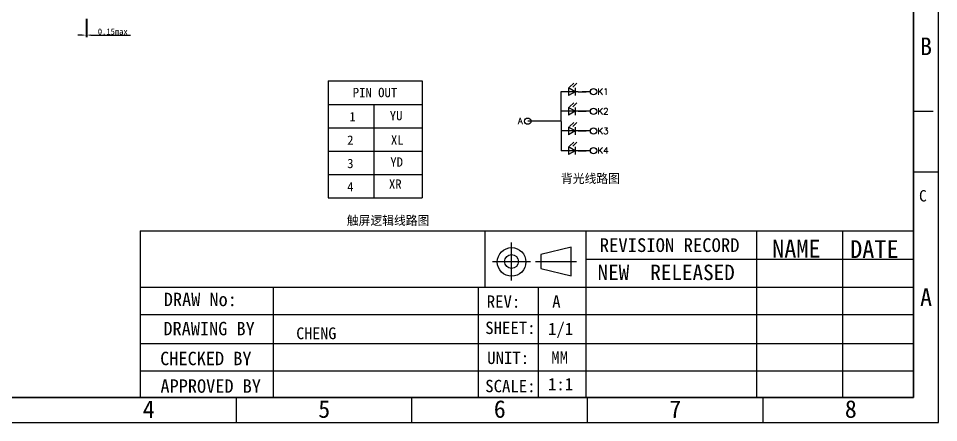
# Model space of a CAD drawing. Header units: millimetres. Extents: x 958 to 1294, y 45 to 284.
# Drawn here: x 1074.1 to 1294.1, y 44.6 to 141.2 of the extents above; entities that cross this region are included whole.
import ezdxf
from ezdxf.enums import TextEntityAlignment as Align

# ---------------------------------------------------------------- set-up
doc = ezdxf.new("R2010")
doc.units = ezdxf.units.MM
for name, color, linetype in [('dim', 3, 'Continuous'), ('TAPE A', 2, 'Continuous'), ('TOP', 1, 'Continuous')]:
    doc.layers.add(name, color=color, linetype=linetype)
doc.styles.add('RD', font='romand.shx')
doc.styles.add('STYLE1', font='SIMFANG.TTF')

msp = doc.modelspace()

# ---------------------------------------------------------------- linework, layer by layer
at = {"color": 0}
for p, q in [((1294.12, 44.65), (1294.12, 284.44)), ((1288.12, 278.45), (1288.12, 50.64)), ((1288.12, 50.64), (1288.12, 278.45)), ((1288.12, 269.7), (1288.12, 119.82)), ((1203.83, 123.74), (1203.87, 109.63)), ((1207.21, 123.74), (1205.6, 124.68)), ((1205.6, 124.68), (1205.6, 122.81)), ((1207.21, 123.74), (1205.6, 122.81)), ((1207.21, 124.68), (1207.21, 122.81)), ((1207.96, 123.74), (1209.88, 123.74)), ((1210.87, 123.74), (1208.94, 123.74)), ((1210.4, 119.04), (1203.87, 119.04)), ((1207.21, 119.04), (1205.6, 119.97)), ((1205.6, 119.97), (1205.6, 118.11)), ((1207.21, 119.04), (1205.6, 118.11)), ((1207.21, 119.97), (1207.21, 118.11)), ((1207.96, 119.04), (1209.88, 119.04)), ((1210.87, 119.04), (1208.94, 119.04)), ((1203.86, 116.69), (1195.9, 116.69)), ((1207.21, 114.34), (1205.6, 115.27)), ((1205.6, 115.27), (1205.6, 113.4)), ((1207.21, 115.27), (1207.21, 113.4)), ((1210.4, 114.34), (1203.87, 114.34)), ((1207.21, 114.34), (1205.6, 113.4)), ((1207.96, 114.34), (1209.88, 114.34)), ((1210.87, 114.34), (1208.94, 114.34)), ((1205.6, 110.57), (1205.6, 108.7)), ((1207.21, 109.63), (1205.6, 110.57)), ((1207.21, 110.57), (1207.21, 108.7)), ((1210.4, 109.63), (1203.87, 109.63)), ((1207.21, 109.63), (1205.6, 108.7)), ((1207.96, 109.63), (1209.88, 109.63)), ((1210.87, 109.63), (1208.94, 109.63)), ((1288.12, 104.6), (1294.12, 104.6)), ((1288.12, 104.6), (1294.12, 104.6)), ((1103.26, 90.45), (1288.12, 90.45)), ((1103.26, 90.45), (1103.26, 50.64)), ((1185.62, 90.45), (1185.62, 77)), ((1192.03, 78.59), (1192.03, 87.7)), ((1206.29, 86.56), (1199.02, 84.8)), ((1206.29, 79.72), (1206.29, 86.56)), ((1199.02, 84.8), (1199.02, 81.48)), ((1209.75, 83.72), (1288.12, 83.72)), ((1187.48, 83.14), (1196.59, 83.14)), ((1197.72, 83.14), (1207.53, 83.14)), ((1199.02, 81.48), (1206.29, 79.72)), ((1103.26, 77), (1288.12, 77)), ((1135.04, 77), (1135.04, 50.64)), ((1184.03, 77), (1184.03, 50.64)), ((1288.12, 50.64), (964.4, 50.64)), ((964.4, 50.64), (1288.12, 50.64)), ((1126.26, 44.65), (1126.26, 50.64)), ((1168.22, 44.65), (1168.22, 50.64)), ((1210.19, 44.65), (1210.19, 50.64)), ((1252.15, 44.65), (1252.15, 50.64)), ((958.41, 44.65), (1294.12, 44.65))]:
    msp.add_line(p, q, dxfattribs=at)
at = {"color": 0, "linetype": 'Continuous'}
for p, q in [((1288.12, 119.11), (1292.85, 119.11)), ((1209.75, 90.45), (1209.75, 50.64)), ((1250.58, 90.45), (1250.58, 50.64)), ((1271.15, 90.45), (1271.15, 50.64)), ((1288.12, 90.45), (1288.12, 50.64)), ((1198.38, 77), (1198.38, 50.64)), ((1103.26, 70.47), (1288.12, 70.47)), ((1103.26, 63.57), (1288.12, 63.57)), ((1103.26, 57), (1288.12, 57))]:
    msp.add_line(p, q, dxfattribs=at)
at = {"color": 0}
for points in [[(1206.88, 125.81), (1205.87, 124.8)], [(1207.66, 125.8), (1206.65, 124.79)], [(1206.88, 121.1), (1205.87, 120.09)], [(1207.66, 121.1), (1206.65, 120.09)], [(1206.88, 116.4), (1205.87, 115.39)], [(1207.66, 116.39), (1206.65, 115.38)], [(1206.88, 111.7), (1205.87, 110.69)], [(1207.66, 111.69), (1206.65, 110.68)]]:
    msp.add_lwpolyline(points, dxfattribs=at)
for centre, radius in [((1192.03, 83.05), 3.42), ((1192.03, 83.14), 1.66)]:
    msp.add_circle(centre, radius, dxfattribs=at)
at = {"layer": 'dim', "color": 0}
for p, q in [((1090.32, 141.15), (1090.32, 136.76)), ((1090.47, 141.15), (1090.47, 136.76)), ((1089.32, 137.26), (1088.32, 137.26)), ((1091.47, 137.26), (1100.9, 137.26)), ((1148.19, 126.3), (1148.19, 98.37)), ((1148.19, 126.3), (1170.69, 126.3)), ((1170.69, 126.3), (1170.69, 98.37)), ((1207.96, 123.74), (1203.83, 123.74)), ((1148.19, 120.71), (1170.69, 120.71)), ((1159.08, 120.71), (1159.08, 98.37)), ((1148.19, 115.13), (1170.69, 115.13)), ((1148.19, 109.54), (1170.69, 109.54)), ((1148.19, 103.96), (1170.69, 103.96)), ((1148.19, 98.37), (1170.69, 98.37))]:
    msp.add_line(p, q, dxfattribs=at)
for points in [[(1089.32, 137.42), (1089.32, 137.09), (1090.32, 137.26)], [(1091.47, 137.42), (1091.47, 137.09), (1090.47, 137.26)]]:
    msp.add_solid(points, dxfattribs=at)
at = {"layer": 'TOP', "color": 0, "linetype": 'Continuous'}
for centre in [(1211.62, 123.74), (1211.62, 119.04), (1195.9, 116.69), (1211.62, 114.34), (1211.62, 109.63)]:
    msp.add_circle(centre, 0.752, dxfattribs=at)

# ---------------------------------------------------------------- texts
at = {"color": 0, "style": 'STYLE1'}
for s, p in [('B', (1291.12, 134.57)), ('A', (1291.12, 74.62)), ('4', (1105.28, 47.86)), ('5', (1147.24, 47.86)), ('6', (1189.21, 47.86)), ('7', (1231.17, 47.86)), ('8', (1273.13, 47.86))]:
    msp.add_text(s, height=4.2, dxfattribs=at).set_placement(p, align=Align.MIDDLE)
at = {"color": 0, "style": 'RD'}
for s, height, p in [('K1', 1.498, (1212.58, 123.02)), ('K2', 1.498, (1212.58, 118.32)), ('A', 1.5, (1193.51, 116.01)), ('K3', 1.498, (1212.58, 113.62)), ('K4', 1.498, (1212.58, 108.93))]:
    msp.add_text(s, height=height, dxfattribs=at).set_placement(p)
at = {"layer": 'dim', "color": 0}
for s, height, p in [('PIN OUT', 2.234, (1154.05, 122.42)), ('1', 2.23, (1153.25, 116.64)), ('YU', 2.234, (1162.9, 116.91)), ('2', 2.23, (1152.72, 111.05)), ('XL', 2.234, (1163.18, 111.09)), ('YD', 2.234, (1163.03, 105.81)), ('3', 2.23, (1152.72, 105.47)), ('4', 2.23, (1152.72, 99.88)), ('XR', 2.234, (1162.71, 100.53))]:
    msp.add_text(s, height=height, dxfattribs=at).set_placement(p)
at = {"layer": 'dim', "color": 0, "insert": (1096.69, 138.1), "char_height": 1.5, "attachment_point": 5}
msp.add_mtext('\\A1;0.15max', dxfattribs=at)
at = {"layer": 'TAPE A', "color": 0}
for s, height, p in [('背光线路图', 2.167, (1203.84, 101.91)), ('C', 2.72, (1289.44, 97.5)), ('触屏逻辑线路图', 2.167, (1152.65, 91.89)), ('REVISION RECORD', 3.275, (1213.1, 85.42)), ('NAME', 4.258, (1254.32, 84.09)), ('DATE', 4.258, (1272.97, 83.98)), ('NEW  RELEASED', 3.7092, (1212.58, 78.69)), ('DRAW No:', 3.211, (1108.88, 72.48)), ('REV:', 2.948, (1186.09, 72.1)), ('A', 2.95, (1201.74, 72.1)), ('DRAWING BY', 3.211, (1108.79, 65.51)), ('SHEET:', 2.948, (1185.73, 65.82)), ('1/1', 2.948, (1200.73, 65.56)), ('CHENG', 2.815, (1140.55, 64.58)), ('CHECKED BY', 3.211, (1108.02, 58.37)), ('MM', 2.948, (1201.52, 58.76)), ('UNIT: ', 2.948, (1186.2, 58.65)), ('APPROVED BY', 3.2107, (1108.09, 51.77)), ('1:1', 2.948, (1200.73, 52.36)), ('SCALE:', 2.948, (1185.73, 51.91))]:
    msp.add_text(s, height=height, dxfattribs=at).set_placement(p)

doc.saveas('drawing.dxf')
